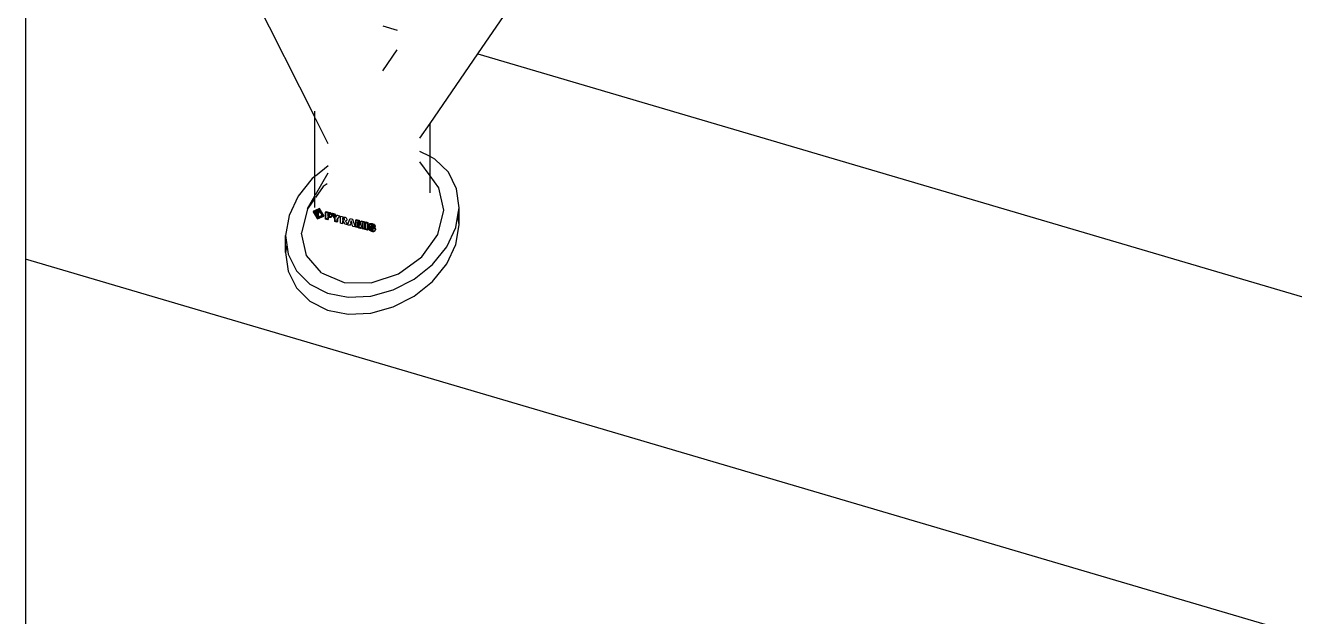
# Model space of a CAD drawing. Extents: x -4.5 to 11.4, y -6.8 to 6.5.
# Drawn here: x 4.4443 to 4.6527, y -2.8551 to -2.7579 of the extents above; entities that cross this region are included whole.
import ezdxf

# ---------------------------------------------------------------- set-up
doc = ezdxf.new("R2010")
doc.units = 0
doc.layers.get('0').update_dxf_attribs({"linetype": 'CONTINUOUS'})

msp = doc.modelspace()

# ---------------------------------------------------------------- linework, layer by layer
for p, q in [((4.44431, -2.74071), (4.44431, -2.79636)), ((4.49183, -2.77299), (4.48103, -2.75153)), ((4.51862, -2.76262), (4.52352, -2.75546)), ((4.50299, -2.75801), (4.50535, -2.75871)), ((4.50299, -2.76539), (4.50535, -2.76194)), ((4.51076, -2.77407), (4.51862, -2.76262)), ((4.51862, -2.76262), (4.86114, -2.8636)), ((4.49183, -2.77299), (4.49183, -2.77204)), ((4.49188, -2.77308), (4.49183, -2.77299)), ((4.49183, -2.78279), (4.49183, -2.77299)), ((4.49405, -2.77739), (4.49195, -2.77323)), ((4.5091, -2.77649), (4.51076, -2.77407)), ((4.51076, -2.77949), (4.51076, -2.77407)), ((4.51076, -2.77949), (4.5091, -2.77864)), ((4.51157, -2.7799), (4.51076, -2.77949)), ((4.51076, -2.78263), (4.51076, -2.77949)), ((4.51378, -2.78207), (4.51157, -2.7799)), ((4.49405, -2.78099), (4.49195, -2.78269)), ((4.49195, -2.78577), (4.49405, -2.78214)), ((4.51076, -2.78263), (4.5091, -2.78033)), ((4.51513, -2.7848), (4.51378, -2.78207)), ((4.49143, -2.78311), (4.48911, -2.78601)), ((4.49183, -2.78279), (4.49143, -2.78311)), ((4.49183, -2.78598), (4.49183, -2.78279)), ((4.49323, -2.7844), (4.49195, -2.7862)), ((4.49384, -2.78396), (4.49323, -2.7844)), ((4.5122, -2.78462), (4.51076, -2.78263)), ((4.51076, -2.78543), (4.51076, -2.78263)), ((4.48911, -2.78601), (4.48761, -2.78919)), ((4.49063, -2.78806), (4.49183, -2.78598)), ((4.49183, -2.78637), (4.49063, -2.78806)), ((4.49183, -2.78637), (4.49183, -2.78598)), ((4.49186, -2.78778), (4.49183, -2.78637)), ((4.513, -2.78832), (4.5122, -2.78462)), ((4.51554, -2.78789), (4.51513, -2.7848)), ((4.49063, -2.78806), (4.48965, -2.79205)), ((4.49156, -2.78854), (4.4916, -2.78847)), ((4.49163, -2.78851), (4.49156, -2.78854)), ((4.49156, -2.78854), (4.49165, -2.78869)), ((4.49189, -2.78835), (4.4916, -2.78847)), ((4.4916, -2.78847), (4.49163, -2.78851)), ((4.49171, -2.78852), (4.49163, -2.78851)), ((4.49163, -2.78851), (4.49167, -2.78859)), ((4.49167, -2.78859), (4.49171, -2.78852)), ((4.49171, -2.78852), (4.49189, -2.7884)), ((4.49175, -2.78859), (4.49171, -2.78852)), ((4.49175, -2.78859), (4.49189, -2.78853)), ((4.49183, -2.78784), (4.49186, -2.78778)), ((4.49185, -2.7886), (4.49189, -2.78853)), ((4.49262, -2.78802), (4.49189, -2.78835)), ((4.49258, -2.78809), (4.49189, -2.7884)), ((4.49189, -2.7884), (4.4926, -2.78812)), ((4.49189, -2.78853), (4.49204, -2.78846)), ((4.49189, -2.78853), (4.49197, -2.78864)), ((4.49197, -2.78864), (4.49201, -2.78857)), ((4.492, -2.78853), (4.49204, -2.78846)), ((4.492, -2.78853), (4.49201, -2.78857)), ((4.49201, -2.78857), (4.49239, -2.78918)), ((4.49204, -2.78846), (4.49219, -2.78839)), ((4.49204, -2.78846), (4.49212, -2.78857)), ((4.49212, -2.78857), (4.49216, -2.7885)), ((4.49212, -2.78857), (4.49241, -2.78905)), ((4.49215, -2.78847), (4.49219, -2.78839)), ((4.49215, -2.78847), (4.49216, -2.7885)), ((4.49216, -2.7885), (4.49243, -2.78893)), ((4.49219, -2.78839), (4.49234, -2.78833)), ((4.49219, -2.78839), (4.49227, -2.78851)), ((4.49227, -2.78851), (4.49231, -2.78843)), ((4.49227, -2.78851), (4.49245, -2.78881)), ((4.4923, -2.7884), (4.49234, -2.78833)), ((4.49231, -2.78843), (4.4923, -2.7884)), ((4.49231, -2.78843), (4.49248, -2.78868)), ((4.49234, -2.78833), (4.49249, -2.78826)), ((4.49234, -2.78833), (4.49242, -2.78844)), ((4.49242, -2.78844), (4.49246, -2.78837)), ((4.49242, -2.78844), (4.4925, -2.78856)), ((4.49246, -2.78833), (4.49249, -2.78826)), ((4.49246, -2.78837), (4.49246, -2.78833)), ((4.49246, -2.78837), (4.49252, -2.78844)), ((4.49249, -2.78826), (4.49256, -2.78819)), ((4.49249, -2.78826), (4.49255, -2.78829)), ((4.4925, -2.78856), (4.49254, -2.78849)), ((4.49251, -2.78861), (4.4925, -2.78856)), ((4.49252, -2.78844), (4.49256, -2.78837)), ((4.49252, -2.78844), (4.49254, -2.78849)), ((4.49255, -2.78829), (4.49258, -2.78822)), ((4.49256, -2.78837), (4.49255, -2.78829)), ((4.49256, -2.78819), (4.4926, -2.78812)), ((4.49256, -2.78819), (4.49258, -2.78822)), ((4.49256, -2.78837), (4.49307, -2.78916)), ((4.49258, -2.78809), (4.49262, -2.78802)), ((4.4926, -2.78812), (4.49258, -2.78809)), ((4.49258, -2.78822), (4.49313, -2.78913)), ((4.4926, -2.78812), (4.49324, -2.78918)), ((4.49334, -2.78922), (4.49262, -2.78802)), ((4.4936, -2.78862), (4.49366, -2.78851)), ((4.49366, -2.78851), (4.49426, -2.78867)), ((4.49366, -2.78864), (4.49366, -2.78851)), ((4.51202, -2.7923), (4.513, -2.78832)), ((4.51533, -2.78911), (4.51554, -2.78789)), ((4.51554, -2.79069), (4.51554, -2.78789)), ((4.48761, -2.78919), (4.48705, -2.79244)), ((4.49165, -2.78869), (4.49171, -2.78866)), ((4.49165, -2.78869), (4.49192, -2.78914)), ((4.49167, -2.78859), (4.49169, -2.78862)), ((4.49167, -2.78859), (4.49175, -2.78859)), ((4.49169, -2.78862), (4.49175, -2.78859)), ((4.49171, -2.78866), (4.49169, -2.78862)), ((4.49192, -2.78899), (4.49171, -2.78866)), ((4.49182, -2.78871), (4.49175, -2.78859)), ((4.49182, -2.78871), (4.49186, -2.78863)), ((4.49182, -2.78871), (4.49191, -2.78885)), ((4.49185, -2.7886), (4.49186, -2.78863)), ((4.49186, -2.78863), (4.49191, -2.78871)), ((4.49191, -2.78871), (4.49234, -2.78942)), ((4.49191, -2.78885), (4.49232, -2.78954)), ((4.4923, -2.78964), (4.49192, -2.78899)), ((4.49192, -2.78914), (4.49229, -2.78974)), ((4.49197, -2.78864), (4.49237, -2.7893)), ((4.49229, -2.78974), (4.4933, -2.78929)), ((4.49229, -2.78974), (4.49233, -2.78967)), ((4.4923, -2.78964), (4.4932, -2.78925)), ((4.4923, -2.78964), (4.49234, -2.78957)), ((4.4923, -2.78964), (4.49233, -2.78967)), ((4.49309, -2.7892), (4.49232, -2.78954)), ((4.49232, -2.78954), (4.49236, -2.78947)), ((4.49234, -2.78957), (4.49232, -2.78954)), ((4.49233, -2.78967), (4.4932, -2.78925)), ((4.49234, -2.78957), (4.49309, -2.7892)), ((4.49234, -2.78942), (4.49238, -2.78935)), ((4.49234, -2.78942), (4.49236, -2.78947)), ((4.49307, -2.78916), (4.49236, -2.78947)), ((4.49237, -2.7893), (4.4924, -2.78923)), ((4.49238, -2.78935), (4.49237, -2.7893)), ((4.49239, -2.78918), (4.49243, -2.7891)), ((4.49239, -2.78918), (4.4924, -2.78923)), ((4.49241, -2.78905), (4.49245, -2.78898)), ((4.49243, -2.7891), (4.49241, -2.78905)), ((4.49243, -2.78893), (4.49247, -2.78886)), ((4.49243, -2.78893), (4.49245, -2.78898)), ((4.49245, -2.78881), (4.49249, -2.78874)), ((4.49247, -2.78886), (4.49245, -2.78881)), ((4.49248, -2.78868), (4.49251, -2.78861)), ((4.49248, -2.78868), (4.49249, -2.78874)), ((4.49313, -2.78913), (4.49307, -2.78916)), ((4.49307, -2.78916), (4.49309, -2.7892)), ((4.49309, -2.7892), (4.49313, -2.78913)), ((4.49309, -2.7892), (4.49317, -2.78921)), ((4.49313, -2.78913), (4.49317, -2.78921)), ((4.49317, -2.78921), (4.49324, -2.78918)), ((4.49317, -2.78921), (4.4932, -2.78925)), ((4.4932, -2.78925), (4.49324, -2.78918)), ((4.4932, -2.78925), (4.49328, -2.78925)), ((4.49328, -2.78925), (4.49324, -2.78918)), ((4.49328, -2.78925), (4.49334, -2.78922)), ((4.4933, -2.78929), (4.49328, -2.78925)), ((4.4933, -2.78929), (4.49334, -2.78922)), ((4.4936, -2.78978), (4.4936, -2.78862)), ((4.4936, -2.78862), (4.49366, -2.78864)), ((4.4936, -2.78978), (4.49366, -2.78967)), ((4.49397, -2.78988), (4.4936, -2.78978)), ((4.49366, -2.78864), (4.4942, -2.78878)), ((4.49366, -2.78967), (4.49366, -2.78864)), ((4.49397, -2.78975), (4.49366, -2.78967)), ((4.49397, -2.78895), (4.49403, -2.78884)), ((4.49397, -2.78895), (4.49397, -2.78921)), ((4.49407, -2.78898), (4.49397, -2.78895)), ((4.49397, -2.78921), (4.49403, -2.7891)), ((4.49397, -2.78921), (4.49405, -2.78923)), ((4.49397, -2.78945), (4.49403, -2.78934)), ((4.49403, -2.78946), (4.49397, -2.78945)), ((4.49397, -2.78945), (4.49397, -2.78975)), ((4.49397, -2.78975), (4.49397, -2.78988)), ((4.49403, -2.78976), (4.49397, -2.78975)), ((4.49397, -2.78988), (4.49403, -2.78976)), ((4.49413, -2.78887), (4.49403, -2.78884)), ((4.49403, -2.78884), (4.49407, -2.78898)), ((4.49407, -2.78898), (4.49403, -2.7891)), ((4.49403, -2.7891), (4.49411, -2.78912)), ((4.49422, -2.78939), (4.49403, -2.78934)), ((4.49403, -2.78934), (4.49403, -2.78946)), ((4.49416, -2.7895), (4.49403, -2.78946)), ((4.49403, -2.78946), (4.49403, -2.78976)), ((4.49405, -2.78923), (4.49411, -2.78912)), ((4.49405, -2.78923), (4.49414, -2.78925)), ((4.49407, -2.78898), (4.49413, -2.78887)), ((4.49415, -2.78901), (4.49407, -2.78898)), ((4.49411, -2.78912), (4.4942, -2.78914)), ((4.49421, -2.7889), (4.49413, -2.78887)), ((4.49414, -2.78925), (4.4942, -2.78914)), ((4.49414, -2.78925), (4.4942, -2.78924)), ((4.49415, -2.78901), (4.49421, -2.7889)), ((4.49421, -2.78905), (4.49415, -2.78901)), ((4.49416, -2.7895), (4.49422, -2.78939)), ((4.49426, -2.78952), (4.49416, -2.7895)), ((4.4942, -2.78878), (4.49426, -2.78867)), ((4.4942, -2.78878), (4.49429, -2.78881)), ((4.4942, -2.78914), (4.49426, -2.78913)), ((4.4942, -2.78924), (4.49423, -2.7892)), ((4.49426, -2.78894), (4.49421, -2.7889)), ((4.49421, -2.78905), (4.49426, -2.78894)), ((4.49423, -2.7891), (4.49421, -2.78905)), ((4.49432, -2.78941), (4.49422, -2.78939)), ((4.49423, -2.7891), (4.49429, -2.78909)), ((4.49424, -2.78916), (4.49423, -2.7891)), ((4.49423, -2.7892), (4.49424, -2.78916)), ((4.49424, -2.78916), (4.49426, -2.78913)), ((4.49426, -2.78867), (4.49435, -2.7887)), ((4.49429, -2.78899), (4.49426, -2.78894)), ((4.49426, -2.78913), (4.49429, -2.78909)), ((4.49426, -2.78952), (4.49432, -2.78941)), ((4.49435, -2.78952), (4.49426, -2.78952)), ((4.49429, -2.78881), (4.49435, -2.7887)), ((4.49429, -2.78881), (4.49437, -2.78885)), ((4.4943, -2.78905), (4.49429, -2.78899)), ((4.49429, -2.78909), (4.4943, -2.78905)), ((4.49441, -2.78941), (4.49432, -2.78941)), ((4.49435, -2.7887), (4.49443, -2.78874)), ((4.49435, -2.78952), (4.49441, -2.78941)), ((4.49443, -2.78951), (4.49435, -2.78952)), ((4.49437, -2.78885), (4.49443, -2.78874)), ((4.49437, -2.78885), (4.49444, -2.78889)), ((4.49449, -2.7894), (4.49441, -2.78941)), ((4.49443, -2.78874), (4.4945, -2.78878)), ((4.49449, -2.78948), (4.49443, -2.78951)), ((4.49444, -2.78889), (4.4945, -2.78878)), ((4.49444, -2.78889), (4.49449, -2.78895)), ((4.49449, -2.78895), (4.49455, -2.78884)), ((4.49449, -2.78895), (4.49454, -2.78901)), ((4.49457, -2.78939), (4.49449, -2.7894)), ((4.49449, -2.78948), (4.49449, -2.7894)), ((4.49453, -2.78944), (4.49449, -2.78948)), ((4.4945, -2.78878), (4.49455, -2.78884)), ((4.49457, -2.78939), (4.49453, -2.78944)), ((4.49454, -2.78901), (4.4946, -2.7889)), ((4.49454, -2.78901), (4.49457, -2.78908)), ((4.49455, -2.78884), (4.4946, -2.7889)), ((4.49457, -2.78908), (4.49463, -2.78897)), ((4.49457, -2.78908), (4.49459, -2.78916)), ((4.49459, -2.78932), (4.49457, -2.78939)), ((4.49459, -2.78916), (4.49465, -2.78905)), ((4.49459, -2.78916), (4.49459, -2.78924)), ((4.49459, -2.78924), (4.49465, -2.78921)), ((4.49459, -2.78924), (4.49463, -2.78928)), ((4.49463, -2.78928), (4.49459, -2.78932)), ((4.4946, -2.7889), (4.49463, -2.78897)), ((4.49463, -2.78897), (4.49465, -2.78905)), ((4.49465, -2.78921), (4.49463, -2.78928)), ((4.49465, -2.78905), (4.49465, -2.78913)), ((4.49465, -2.78913), (4.49465, -2.78921)), ((4.49466, -2.7889), (4.49472, -2.78879)), ((4.49512, -2.78969), (4.49466, -2.7889)), ((4.49466, -2.7889), (4.49481, -2.78894)), ((4.49472, -2.78879), (4.49512, -2.7889)), ((4.49481, -2.78894), (4.49472, -2.78879)), ((4.49481, -2.78894), (4.49506, -2.78901)), ((4.49518, -2.78958), (4.49481, -2.78894)), ((4.49506, -2.78901), (4.49512, -2.7889)), ((4.49506, -2.78901), (4.4953, -2.78946)), ((4.49512, -2.7889), (4.49536, -2.78935)), ((4.49512, -2.78969), (4.49518, -2.78958)), ((4.49512, -2.79018), (4.49512, -2.78969)), ((4.49512, -2.79018), (4.49518, -2.79007)), ((4.49548, -2.79027), (4.49512, -2.79018)), ((4.49518, -2.79007), (4.49518, -2.78958)), ((4.49548, -2.79015), (4.49518, -2.79007)), ((4.4953, -2.78946), (4.49536, -2.78935)), ((4.49536, -2.78935), (4.49553, -2.78913)), ((4.49554, -2.78972), (4.49548, -2.78979)), ((4.49548, -2.78979), (4.49548, -2.79015)), ((4.49548, -2.79015), (4.49548, -2.79027)), ((4.49554, -2.79016), (4.49548, -2.79015)), ((4.49548, -2.79027), (4.49554, -2.79016)), ((4.49553, -2.78913), (4.49558, -2.78904)), ((4.49553, -2.78913), (4.49593, -2.78924)), ((4.49593, -2.78924), (4.49554, -2.78968)), ((4.49554, -2.78968), (4.49554, -2.78972)), ((4.49554, -2.78972), (4.49554, -2.79016)), ((4.49605, -2.79043), (4.49605, -2.78927)), ((4.49605, -2.78927), (4.49665, -2.78943)), ((4.49641, -2.79052), (4.49605, -2.79043)), ((4.49657, -2.78964), (4.49641, -2.7896)), ((4.49641, -2.7896), (4.49641, -2.78983)), ((4.49641, -2.78983), (4.49656, -2.78987)), ((4.49644, -2.79006), (4.49641, -2.79005)), ((4.49641, -2.79005), (4.49641, -2.79052)), ((4.49649, -2.79008), (4.49644, -2.79006)), ((4.49653, -2.79011), (4.49649, -2.79008)), ((4.49656, -2.79015), (4.49653, -2.79011)), ((4.49656, -2.78987), (4.49666, -2.78988)), ((4.4966, -2.79022), (4.49656, -2.79015)), ((4.49665, -2.78967), (4.49657, -2.78964)), ((4.49679, -2.79062), (4.4966, -2.79022)), ((4.49665, -2.78943), (4.4968, -2.78947)), ((4.4967, -2.7897), (4.49665, -2.78967)), ((4.49666, -2.78988), (4.49669, -2.78988)), ((4.49669, -2.78988), (4.49672, -2.78986)), ((4.49673, -2.78975), (4.4967, -2.7897)), ((4.49672, -2.78986), (4.49673, -2.78983)), ((4.49674, -2.7898), (4.49673, -2.78975)), ((4.49673, -2.78983), (4.49674, -2.7898)), ((4.4972, -2.79073), (4.49679, -2.79062)), ((4.4968, -2.78947), (4.49691, -2.78952)), ((4.49689, -2.79012), (4.49682, -2.79012)), ((4.49695, -2.79011), (4.49689, -2.79012)), ((4.49689, -2.79012), (4.49691, -2.79019)), ((4.49691, -2.78952), (4.49699, -2.78958)), ((4.49691, -2.79019), (4.49697, -2.79026)), ((4.49701, -2.79007), (4.49695, -2.79011)), ((4.49697, -2.79026), (4.49702, -2.79035)), ((4.49699, -2.78958), (4.49705, -2.78966)), ((4.49706, -2.79002), (4.49701, -2.79007)), ((4.49702, -2.79035), (4.4972, -2.79073)), ((4.49705, -2.78966), (4.49709, -2.78976)), ((4.49709, -2.78995), (4.49706, -2.79002)), ((4.49709, -2.78976), (4.4971, -2.78987)), ((4.4971, -2.78987), (4.49709, -2.78995)), ((4.4972, -2.79073), (4.49763, -2.78969)), ((4.49762, -2.79065), (4.49756, -2.79082)), ((4.49803, -2.79076), (4.49762, -2.79065)), ((4.49763, -2.78969), (4.49803, -2.78979)), ((4.49782, -2.79004), (4.4977, -2.79042)), ((4.4977, -2.79042), (4.49795, -2.79049)), ((4.49795, -2.79049), (4.49782, -2.79004)), ((4.49803, -2.78979), (4.49846, -2.79106)), ((4.49857, -2.78993), (4.49863, -2.78982)), ((4.49857, -2.79109), (4.49857, -2.78993)), ((4.49857, -2.78993), (4.49863, -2.78995)), ((4.49863, -2.78982), (4.49911, -2.78995)), ((4.49863, -2.78995), (4.49863, -2.78982)), ((4.49863, -2.78995), (4.49905, -2.79006)), ((4.49863, -2.79098), (4.49863, -2.78995)), ((4.49887, -2.79029), (4.49893, -2.79018)), ((4.49893, -2.79054), (4.49887, -2.79029)), ((4.49887, -2.79029), (4.49887, -2.79104)), ((4.49915, -2.79112), (4.49893, -2.79018)), ((4.49893, -2.79018), (4.49893, -2.79054)), ((4.49909, -2.79123), (4.49893, -2.79054)), ((4.49893, -2.79054), (4.49893, -2.79106)), ((4.49905, -2.79006), (4.49911, -2.78995)), ((4.49905, -2.79006), (4.49923, -2.79081)), ((4.49911, -2.78995), (4.49928, -2.79064)), ((4.49928, -2.79064), (4.49941, -2.79015)), ((4.49928, -2.79064), (4.49929, -2.7907)), ((4.49941, -2.79015), (4.49947, -2.79004)), ((4.49941, -2.79015), (4.49988, -2.79028)), ((4.49959, -2.79058), (4.49942, -2.79119)), ((4.49947, -2.79004), (4.49994, -2.79017)), ((4.49959, -2.79048), (4.49965, -2.79037)), ((4.49959, -2.79058), (4.49959, -2.79048)), ((4.49959, -2.79136), (4.49959, -2.79058)), ((4.49965, -2.79125), (4.49965, -2.79037)), ((4.49988, -2.79028), (4.49994, -2.79017)), ((4.49988, -2.79028), (4.49988, -2.79131)), ((4.49994, -2.79017), (4.49994, -2.79133)), ((4.50013, -2.79034), (4.50019, -2.79023)), ((4.50013, -2.7915), (4.50013, -2.79034)), ((4.50013, -2.79034), (4.50019, -2.79036)), ((4.50019, -2.79023), (4.50055, -2.79033)), ((4.50019, -2.79139), (4.50019, -2.79036)), ((4.50019, -2.79036), (4.50049, -2.79044)), ((4.50049, -2.79044), (4.50055, -2.79033)), ((4.50049, -2.79044), (4.50049, -2.79147)), ((4.50055, -2.79033), (4.50055, -2.79149)), ((4.50078, -2.79067), (4.5008, -2.79063)), ((4.50079, -2.79071), (4.50078, -2.79067)), ((4.5008, -2.79063), (4.50084, -2.79061)), ((4.50084, -2.79056), (4.5009, -2.7905)), ((4.50084, -2.79061), (4.50084, -2.79056)), ((4.50084, -2.79061), (4.50094, -2.79058)), ((4.5009, -2.7905), (4.501, -2.79047)), ((4.50094, -2.79058), (4.501, -2.79047)), ((4.50094, -2.79058), (4.50106, -2.79058)), ((4.501, -2.79047), (4.50112, -2.79047)), ((4.50106, -2.79058), (4.50112, -2.79047)), ((4.50106, -2.79058), (4.50122, -2.79061)), ((4.50112, -2.79047), (4.50128, -2.7905)), ((4.50122, -2.79061), (4.50128, -2.7905)), ((4.50122, -2.79061), (4.50133, -2.79065)), ((4.50128, -2.7905), (4.50139, -2.79054)), ((4.50133, -2.79065), (4.50139, -2.79054)), ((4.50133, -2.79065), (4.50142, -2.79069)), ((4.50139, -2.79054), (4.50148, -2.79058)), ((4.50142, -2.79069), (4.50148, -2.79058)), ((4.50148, -2.79058), (4.50156, -2.79062)), ((4.5015, -2.79073), (4.50156, -2.79062)), ((4.50156, -2.79062), (4.50162, -2.79067)), ((4.51498, -2.79114), (4.51533, -2.78911)), ((4.51554, -2.79069), (4.51533, -2.78911)), ((4.48705, -2.79524), (4.48705, -2.79244)), ((4.48705, -2.79244), (4.48726, -2.79402)), ((4.49045, -2.79575), (4.48965, -2.79205)), ((4.49756, -2.79082), (4.4972, -2.79073)), ((4.49809, -2.79096), (4.49803, -2.79076)), ((4.49846, -2.79106), (4.49809, -2.79096)), ((4.49846, -2.79106), (4.49852, -2.79095)), ((4.49857, -2.79109), (4.49863, -2.79098)), ((4.49887, -2.79117), (4.49857, -2.79109)), ((4.49887, -2.79104), (4.49863, -2.79098)), ((4.49887, -2.79104), (4.49887, -2.79117)), ((4.49893, -2.79106), (4.49887, -2.79104)), ((4.49887, -2.79117), (4.49893, -2.79106)), ((4.49909, -2.79123), (4.49915, -2.79112)), ((4.49936, -2.7913), (4.49909, -2.79123)), ((4.49942, -2.79119), (4.49915, -2.79112)), ((4.49923, -2.79081), (4.49929, -2.7907)), ((4.49936, -2.7913), (4.49942, -2.79119)), ((4.49959, -2.79136), (4.49965, -2.79125)), ((4.49988, -2.79144), (4.49959, -2.79136)), ((4.49988, -2.79131), (4.49965, -2.79125)), ((4.49988, -2.79131), (4.49988, -2.79144)), ((4.49994, -2.79133), (4.49988, -2.79131)), ((4.49988, -2.79144), (4.49994, -2.79133)), ((4.50013, -2.7915), (4.50019, -2.79139)), ((4.50049, -2.7916), (4.50013, -2.7915)), ((4.50049, -2.79147), (4.50019, -2.79139)), ((4.50049, -2.79147), (4.50049, -2.7916)), ((4.50055, -2.79149), (4.50049, -2.79147)), ((4.50049, -2.7916), (4.50055, -2.79149)), ((4.50068, -2.79127), (4.50074, -2.79115)), ((4.5007, -2.79135), (4.50068, -2.79127)), ((4.50068, -2.79127), (4.50077, -2.79128)), ((4.5007, -2.79135), (4.50077, -2.79128)), ((4.50072, -2.79144), (4.5007, -2.79135)), ((4.50072, -2.79144), (4.50078, -2.79133)), ((4.50076, -2.79151), (4.50072, -2.79144)), ((4.50073, -2.79082), (4.50074, -2.79074)), ((4.50073, -2.79082), (4.50079, -2.79078)), ((4.50073, -2.79089), (4.50073, -2.79082)), ((4.50075, -2.79095), (4.50073, -2.79089)), ((4.50074, -2.79074), (4.50079, -2.79071)), ((4.50076, -2.79124), (4.50074, -2.79115)), ((4.50074, -2.79115), (4.50096, -2.79119)), ((4.50075, -2.79095), (4.50081, -2.79084)), ((4.50078, -2.79101), (4.50075, -2.79095)), ((4.50077, -2.79128), (4.50076, -2.79124)), ((4.50076, -2.79151), (4.50082, -2.7914)), ((4.50081, -2.79159), (4.50076, -2.79151)), ((4.50078, -2.79133), (4.50077, -2.79128)), ((4.50078, -2.79101), (4.50084, -2.7909)), ((4.50083, -2.79107), (4.50078, -2.79101)), ((4.50082, -2.7914), (4.50078, -2.79133)), ((4.50078, -2.79133), (4.50103, -2.79133)), ((4.50079, -2.79078), (4.50079, -2.79071)), ((4.50081, -2.79084), (4.50079, -2.79078)), ((4.50084, -2.7909), (4.50081, -2.79084)), ((4.50081, -2.79159), (4.50087, -2.79148)), ((4.50088, -2.79166), (4.50081, -2.79159)), ((4.50087, -2.79148), (4.50082, -2.7914)), ((4.50083, -2.79107), (4.50089, -2.79096)), ((4.50089, -2.79113), (4.50083, -2.79107)), ((4.50089, -2.79096), (4.50084, -2.7909)), ((4.50094, -2.79155), (4.50087, -2.79148)), ((4.50088, -2.79166), (4.50094, -2.79155)), ((4.50097, -2.79172), (4.50088, -2.79166)), ((4.50095, -2.79102), (4.50089, -2.79096)), ((4.50089, -2.79113), (4.50095, -2.79102)), ((4.50096, -2.79119), (4.50089, -2.79113)), ((4.50103, -2.79161), (4.50094, -2.79155)), ((4.50102, -2.79108), (4.50095, -2.79102)), ((4.50096, -2.79119), (4.50102, -2.79108)), ((4.501, -2.79121), (4.50096, -2.79119)), ((4.50097, -2.79172), (4.50103, -2.79161)), ((4.50109, -2.79177), (4.50097, -2.79172)), ((4.50106, -2.79124), (4.501, -2.79121)), ((4.501, -2.79121), (4.50109, -2.79122)), ((4.50112, -2.79113), (4.50102, -2.79108)), ((4.50103, -2.79133), (4.50106, -2.79124)), ((4.50103, -2.79133), (4.50104, -2.79141)), ((4.50115, -2.79166), (4.50103, -2.79161)), ((4.50104, -2.79141), (4.5011, -2.7913)), ((4.50104, -2.79141), (4.50107, -2.79147)), ((4.50106, -2.79088), (4.50109, -2.79082)), ((4.50107, -2.79084), (4.50106, -2.79088)), ((4.50106, -2.79088), (4.50107, -2.7909)), ((4.50106, -2.79124), (4.50109, -2.79122)), ((4.5011, -2.7913), (4.50106, -2.79124)), ((4.50109, -2.79082), (4.50107, -2.79084)), ((4.50107, -2.7909), (4.50107, -2.79084)), ((4.50107, -2.7909), (4.50109, -2.79093)), ((4.50107, -2.79147), (4.50113, -2.79136)), ((4.50107, -2.79147), (4.5011, -2.79151)), ((4.50109, -2.79082), (4.50112, -2.79077)), ((4.50113, -2.79081), (4.50109, -2.79082)), ((4.50109, -2.79093), (4.50113, -2.79081)), ((4.50109, -2.79093), (4.50113, -2.79097)), ((4.50109, -2.79122), (4.50112, -2.79113)), ((4.50109, -2.79122), (4.5011, -2.7913)), ((4.50109, -2.79177), (4.50115, -2.79166)), ((4.50122, -2.79181), (4.50109, -2.79177)), ((4.5011, -2.7913), (4.50113, -2.79136)), ((4.50117, -2.7913), (4.5011, -2.7913)), ((4.5011, -2.79151), (4.50116, -2.7914)), ((4.5011, -2.79151), (4.50114, -2.79154)), ((4.50112, -2.79077), (4.50115, -2.79071)), ((4.50113, -2.79073), (4.50112, -2.79077)), ((4.50112, -2.79077), (4.50113, -2.79081)), ((4.50123, -2.79119), (4.50112, -2.79113)), ((4.50113, -2.79073), (4.50119, -2.7907)), ((4.50115, -2.79071), (4.50113, -2.79073)), ((4.50119, -2.79082), (4.50113, -2.79081)), ((4.50113, -2.79081), (4.50119, -2.79086)), ((4.50113, -2.79097), (4.50119, -2.79086)), ((4.50113, -2.79097), (4.50121, -2.79101)), ((4.50113, -2.79136), (4.50116, -2.7914)), ((4.50114, -2.79154), (4.5012, -2.79143)), ((4.50114, -2.79154), (4.50118, -2.79157)), ((4.50119, -2.7907), (4.50115, -2.79071)), ((4.50128, -2.7917), (4.50115, -2.79166)), ((4.50116, -2.7914), (4.5012, -2.79143)), ((4.50117, -2.7913), (4.50123, -2.79119)), ((4.50128, -2.79136), (4.50117, -2.7913)), ((4.50118, -2.79157), (4.50124, -2.79146)), ((4.50118, -2.79157), (4.50123, -2.79158)), ((4.50125, -2.79071), (4.50119, -2.7907)), ((4.50119, -2.79082), (4.50125, -2.79071)), ((4.50125, -2.79085), (4.50119, -2.79082)), ((4.50119, -2.79086), (4.50125, -2.79085)), ((4.5012, -2.79143), (4.50124, -2.79146)), ((4.50121, -2.79101), (4.50127, -2.7909)), ((4.50121, -2.79101), (4.50141, -2.79111)), ((4.50122, -2.79181), (4.50128, -2.7917)), ((4.50138, -2.79184), (4.50122, -2.79181)), ((4.50134, -2.79125), (4.50123, -2.79119)), ((4.50123, -2.79158), (4.50129, -2.79147)), ((4.50123, -2.79158), (4.5013, -2.79159)), ((4.50124, -2.79146), (4.50129, -2.79147)), ((4.50131, -2.79074), (4.50125, -2.79071)), ((4.50125, -2.79085), (4.50131, -2.79074)), ((4.50131, -2.79089), (4.50125, -2.79085)), ((4.50125, -2.79085), (4.50127, -2.7909)), ((4.50127, -2.7909), (4.50131, -2.79089)), ((4.50128, -2.79136), (4.50134, -2.79125)), ((4.50135, -2.79142), (4.50128, -2.79136)), ((4.50144, -2.79173), (4.50128, -2.7917)), ((4.50129, -2.79147), (4.50136, -2.79148)), ((4.5013, -2.79159), (4.50135, -2.79158)), ((4.50137, -2.79078), (4.50131, -2.79074)), ((4.50131, -2.79089), (4.50137, -2.79078)), ((4.50134, -2.79094), (4.50131, -2.79089)), ((4.50134, -2.79094), (4.5014, -2.79083)), ((4.50136, -2.79101), (4.50134, -2.79094)), ((4.50134, -2.79094), (4.50139, -2.79096)), ((4.50141, -2.79131), (4.50134, -2.79125)), ((4.50135, -2.79142), (4.50141, -2.79131)), ((4.50138, -2.79146), (4.50135, -2.79142)), ((4.50135, -2.79158), (4.50138, -2.79155)), ((4.50136, -2.79101), (4.50139, -2.79096)), ((4.50145, -2.79103), (4.50136, -2.79101)), ((4.50136, -2.79148), (4.50141, -2.79147)), ((4.50138, -2.79155), (4.50136, -2.79148)), ((4.5014, -2.79083), (4.50137, -2.79078)), ((4.50138, -2.79146), (4.50144, -2.79144)), ((4.50139, -2.79151), (4.50138, -2.79146)), ((4.50138, -2.79155), (4.50139, -2.79151)), ((4.50138, -2.79184), (4.50144, -2.79173)), ((4.5015, -2.79184), (4.50138, -2.79184)), ((4.50139, -2.79096), (4.50142, -2.7909)), ((4.50139, -2.79096), (4.50147, -2.791)), ((4.50139, -2.79151), (4.50141, -2.79147)), ((4.50142, -2.7909), (4.5014, -2.79083)), ((4.50141, -2.79111), (4.50145, -2.79103)), ((4.50141, -2.79111), (4.50154, -2.7912)), ((4.50144, -2.79135), (4.50141, -2.79131)), ((4.50141, -2.79147), (4.50144, -2.79144)), ((4.50142, -2.79069), (4.5015, -2.79073)), ((4.50166, -2.79092), (4.50142, -2.7909)), ((4.50145, -2.7914), (4.50144, -2.79135)), ((4.50144, -2.79144), (4.50145, -2.7914)), ((4.50156, -2.79173), (4.50144, -2.79173)), ((4.50145, -2.79103), (4.50147, -2.791)), ((4.50155, -2.79105), (4.50145, -2.79103)), ((4.50147, -2.791), (4.50155, -2.79105)), ((4.5015, -2.79073), (4.50156, -2.79079)), ((4.5015, -2.79184), (4.50156, -2.79173)), ((4.5016, -2.7918), (4.5015, -2.79184)), ((4.50154, -2.7912), (4.5016, -2.79109)), ((4.50154, -2.7912), (4.50163, -2.79128)), ((4.50155, -2.79105), (4.5016, -2.79109)), ((4.50156, -2.79079), (4.50162, -2.79067)), ((4.50156, -2.79079), (4.50162, -2.79085)), ((4.50166, -2.79169), (4.50156, -2.79173)), ((4.5017, -2.79108), (4.5016, -2.79109)), ((4.5016, -2.79109), (4.50169, -2.79117)), ((4.50168, -2.79174), (4.5016, -2.7918)), ((4.50162, -2.79067), (4.50168, -2.79074)), ((4.50162, -2.79085), (4.50168, -2.79074)), ((4.50162, -2.79085), (4.50166, -2.79092)), ((4.50163, -2.79128), (4.50169, -2.79117)), ((4.50163, -2.79128), (4.50169, -2.79137)), ((4.50166, -2.79092), (4.50172, -2.79081)), ((4.50166, -2.79092), (4.50167, -2.79096)), ((4.50172, -2.79165), (4.50166, -2.79169)), ((4.50166, -2.79169), (4.50168, -2.79174)), ((4.50167, -2.79096), (4.50174, -2.79089)), ((4.50167, -2.79096), (4.50168, -2.791)), ((4.50176, -2.79097), (4.50167, -2.79096)), ((4.50168, -2.79074), (4.50172, -2.79081)), ((4.50168, -2.791), (4.5017, -2.79108)), ((4.50169, -2.79117), (4.50175, -2.79126)), ((4.50169, -2.79137), (4.50175, -2.79126)), ((4.50169, -2.79137), (4.50173, -2.79146)), ((4.5017, -2.79108), (4.50176, -2.79097)), ((4.50172, -2.79081), (4.50174, -2.79089)), ((4.50174, -2.79163), (4.50172, -2.79165)), ((4.50173, -2.79146), (4.50179, -2.79135)), ((4.50173, -2.79146), (4.50174, -2.79155)), ((4.50174, -2.79089), (4.50176, -2.79097)), ((4.50178, -2.79154), (4.50174, -2.79155)), ((4.50174, -2.79155), (4.50174, -2.79163)), ((4.50175, -2.79126), (4.50179, -2.79135)), ((4.5018, -2.79144), (4.50178, -2.79154)), ((4.50179, -2.79135), (4.5018, -2.79144)), ((4.50941, -2.79596), (4.51202, -2.7923)), ((4.51349, -2.79432), (4.51498, -2.79114)), ((4.51498, -2.79394), (4.51554, -2.79069)), ((4.48726, -2.79402), (4.48705, -2.79524)), ((4.48726, -2.79402), (4.48747, -2.79553)), ((4.51117, -2.79722), (4.51349, -2.79432)), ((4.51349, -2.79712), (4.51498, -2.79394)), ((4.74485, -2.88496), (4.44431, -2.79636)), ((4.44431, -2.79636), (4.44431, -3.06182)), ((4.48705, -2.79524), (4.48747, -2.79833)), ((4.48747, -2.79553), (4.48882, -2.79826)), ((4.49291, -2.7986), (4.49045, -2.79575)), ((4.50558, -2.79874), (4.50941, -2.79596)), ((4.48747, -2.79833), (4.48882, -2.80106)), ((4.48882, -2.79826), (4.49103, -2.80043)), ((4.49291, -2.7986), (4.49664, -2.80017)), ((4.50109, -2.80022), (4.50558, -2.79874)), ((4.50817, -2.79963), (4.51117, -2.79722)), ((4.51117, -2.80001), (4.51349, -2.79712)), ((4.48882, -2.80106), (4.49103, -2.80323)), ((4.49103, -2.80043), (4.49393, -2.80191)), ((4.49664, -2.80017), (4.50109, -2.80022)), ((4.50471, -2.80141), (4.50817, -2.79963)), ((4.50817, -2.80243), (4.51117, -2.80001)), ((4.49393, -2.80191), (4.49734, -2.80258)), ((4.49734, -2.80258), (4.50101, -2.80241)), ((4.50101, -2.80241), (4.50471, -2.80141)), ((4.50471, -2.8042), (4.50817, -2.80243)), ((4.49103, -2.80323), (4.49393, -2.80471)), ((4.49393, -2.80471), (4.49734, -2.80538)), ((4.49734, -2.80538), (4.50101, -2.80521)), ((4.50101, -2.80521), (4.50471, -2.8042))]:
    msp.add_line(p, q)

doc.saveas('drawing.dxf')
